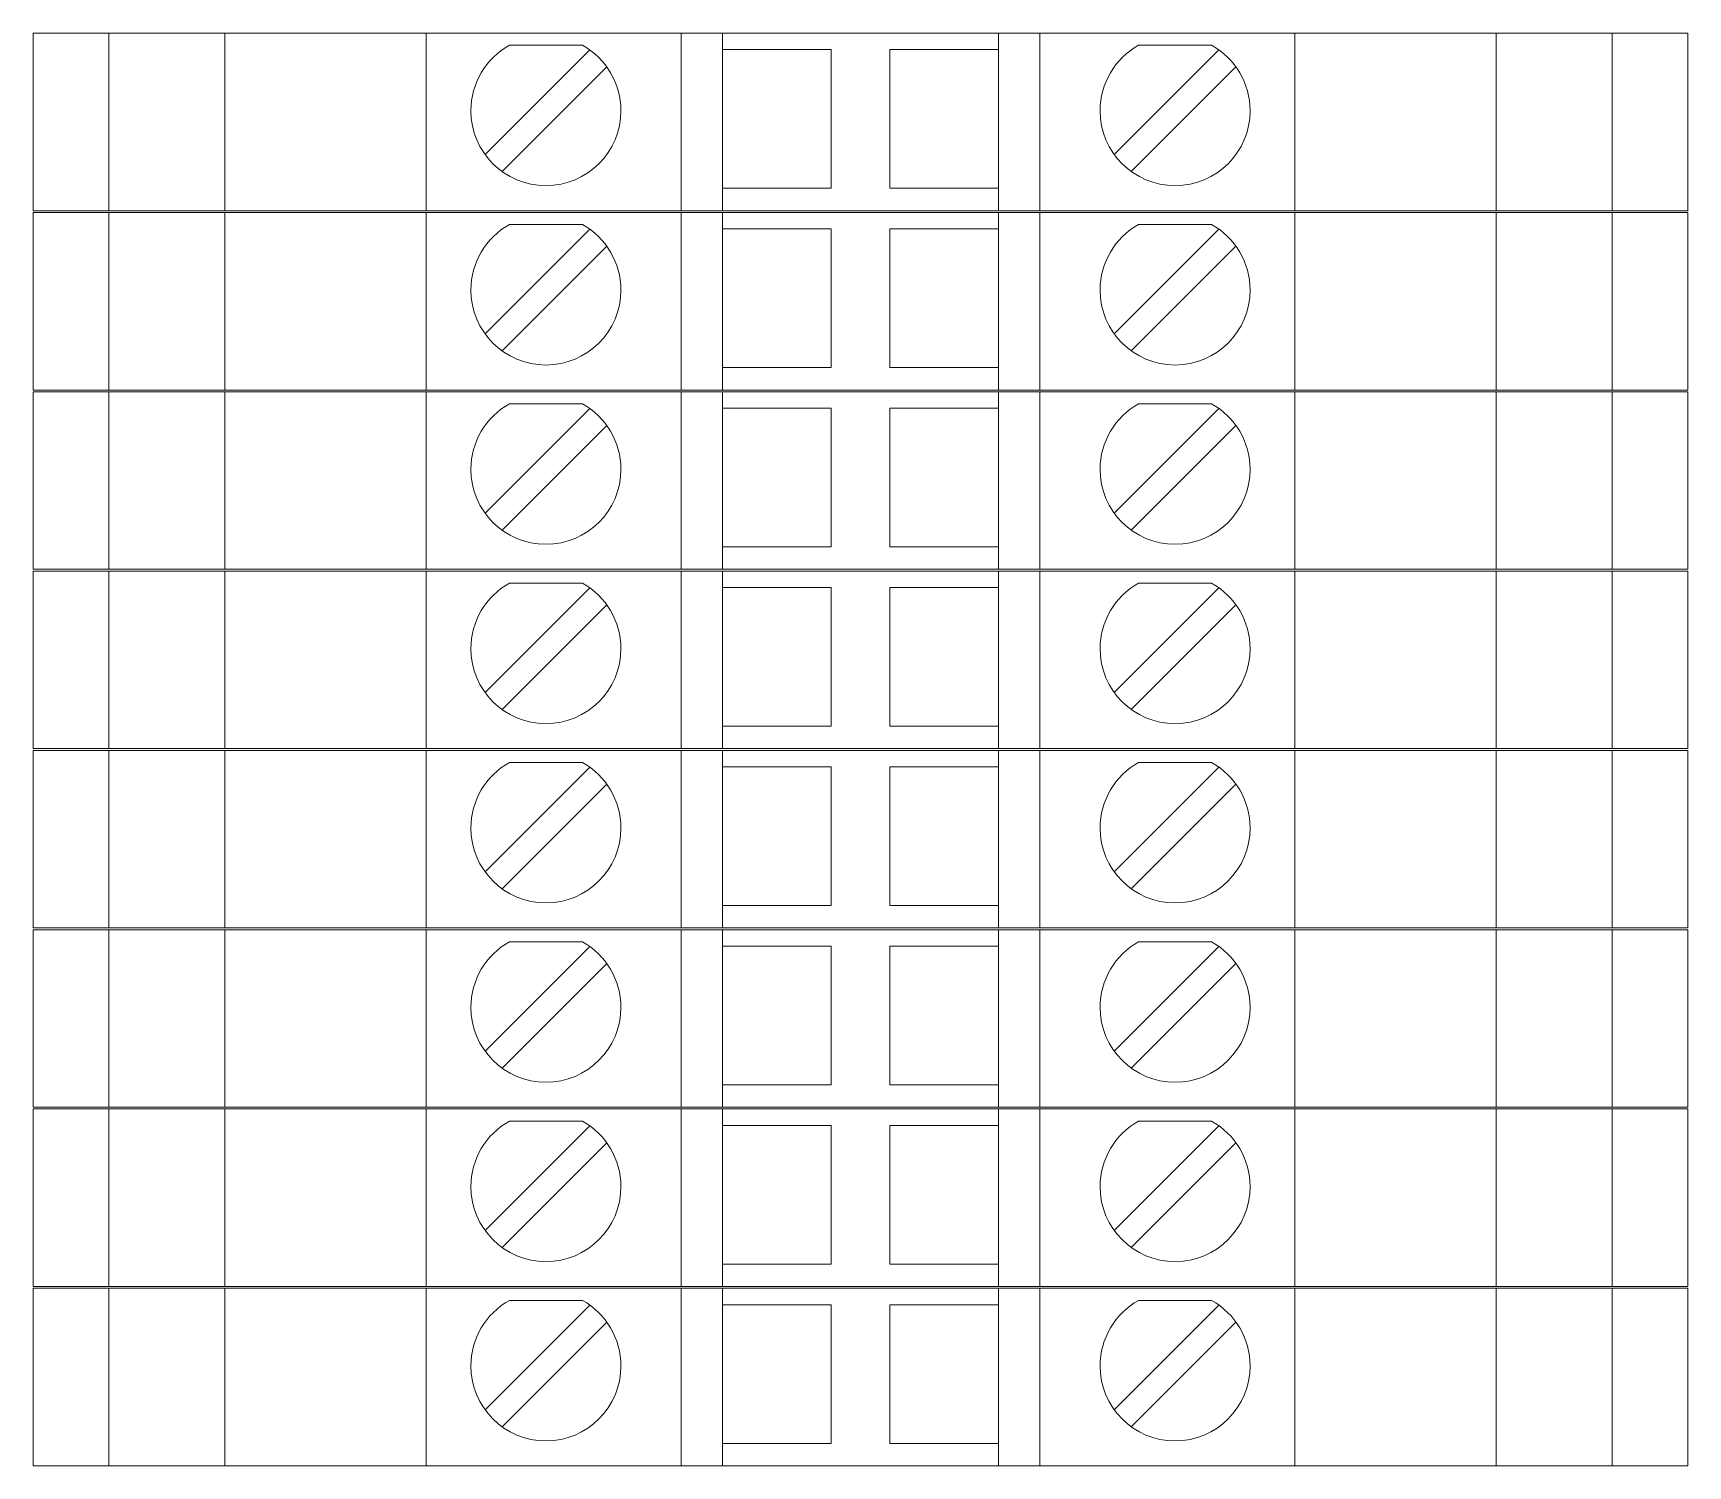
# Model space of a CAD drawing. Header units: millimetres. Extents: x 4962 to 7449, y 754 to 2938.
# Drawn here: x 5322.79 to 5370.79, y 1345.89 to 1387.44 of the extents above; entities that cross this region are included whole.
import ezdxf

# ---------------------------------------------------------------- set-up
doc = ezdxf.new("R2010")
doc.units = ezdxf.units.MM
doc.layers.add('000-PI-ORMAR', color=2, linetype='Continuous')

msp = doc.modelspace()

# ---------------------------------------------------------------- linework, layer by layer
at = {"layer": '000-PI-ORMAR', "color": 0, "linetype": 'ByBlock', "lineweight": 0}
for p, q in [((5322.792, 1387.443), (5322.792, 1387.443)), ((5324.992, 1387.443), (5322.792, 1387.443)), ((5322.792, 1387.443), (5322.792, 1382.293)), ((5324.992, 1387.443), (5324.992, 1387.443)), ((5324.992, 1387.443), (5326.584, 1387.443)), ((5324.992, 1387.443), (5324.992, 1382.293)), ((5326.584, 1387.443), (5328.726, 1387.443)), ((5327.042, 1387.443), (5327.042, 1387.443)), ((5328.353, 1387.443), (5328.353, 1382.293)), ((5329.11, 1387.443), (5328.726, 1387.443)), ((5331.618, 1387.443), (5329.11, 1387.443)), ((5329.292, 1387.443), (5329.292, 1387.443)), ((5330.792, 1387.443), (5330.792, 1387.443)), ((5331.618, 1387.443), (5334.192, 1387.443)), ((5331.942, 1387.443), (5331.942, 1387.443)), ((5334.192, 1387.443), (5341.592, 1387.443)), ((5334.192, 1387.443), (5334.192, 1382.293)), ((5336.992, 1387.443), (5336.992, 1387.443)), ((5341.592, 1387.443), (5342.792, 1387.443)), ((5341.592, 1387.443), (5341.592, 1382.293)), ((5342.792, 1387.443), (5342.792, 1387.443)), ((5342.792, 1387.443), (5350.792, 1387.443)), ((5342.792, 1387.443), (5342.792, 1382.293)), ((5350.792, 1387.443), (5350.792, 1387.443)), ((5350.792, 1387.443), (5351.992, 1387.443)), ((5350.792, 1387.443), (5350.792, 1382.293)), ((5351.992, 1387.443), (5359.392, 1387.443)), ((5351.992, 1387.443), (5351.992, 1382.293)), ((5359.392, 1387.443), (5361.966, 1387.443)), ((5359.392, 1387.443), (5359.392, 1382.293)), ((5364.474, 1387.443), (5361.966, 1387.443)), ((5362.792, 1387.443), (5362.792, 1387.443)), ((5363.092, 1387.443), (5363.092, 1387.443)), ((5363.992, 1387.443), (5363.992, 1387.443)), ((5364.858, 1387.443), (5364.474, 1387.443)), ((5364.858, 1387.443), (5367, 1387.443)), ((5365.231, 1387.443), (5365.231, 1382.293)), ((5366.542, 1387.443), (5366.542, 1387.443)), ((5367, 1387.443), (5368.592, 1387.443)), ((5368.592, 1387.443), (5368.592, 1387.443)), ((5368.592, 1387.443), (5369.792, 1387.443)), ((5368.592, 1387.443), (5368.592, 1382.293)), ((5369.292, 1387.443), (5369.292, 1387.443)), ((5369.792, 1387.443), (5369.792, 1387.443)), ((5369.792, 1387.443), (5370.109, 1387.443)), ((5370.792, 1387.443), (5370.109, 1387.443)), ((5370.792, 1387.443), (5370.792, 1387.443)), ((5370.792, 1387.443), (5370.792, 1382.293)), ((5338.937, 1386.959), (5335.902, 1383.923)), ((5336.608, 1387.093), (5336.608, 1387.093)), ((5338.726, 1387.093), (5336.608, 1387.093)), ((5338.726, 1387.093), (5338.726, 1387.093)), ((5338.937, 1386.959), (5338.937, 1386.959)), ((5342.792, 1386.968), (5345.942, 1386.968)), ((5342.792, 1386.968), (5342.792, 1386.968)), ((5345.942, 1386.968), (5345.942, 1382.943)), ((5345.942, 1386.968), (5345.942, 1386.968)), ((5347.642, 1382.943), (5347.642, 1386.968)), ((5347.642, 1386.968), (5350.792, 1386.968)), ((5347.642, 1386.968), (5347.642, 1386.968)), ((5350.792, 1386.968), (5350.792, 1386.968)), ((5357.187, 1386.959), (5354.152, 1383.923)), ((5354.858, 1387.093), (5354.858, 1387.093)), ((5356.976, 1387.093), (5354.858, 1387.093)), ((5356.976, 1387.093), (5356.976, 1387.093)), ((5357.187, 1386.959), (5357.187, 1386.959)), ((5336.397, 1383.428), (5339.432, 1386.464)), ((5339.432, 1386.464), (5339.432, 1386.464)), ((5341.592, 1386.493), (5341.592, 1383.893)), ((5341.592, 1386.493), (5341.592, 1386.493)), ((5351.992, 1386.493), (5351.992, 1383.893)), ((5351.992, 1386.493), (5351.992, 1386.493)), ((5354.647, 1383.428), (5357.682, 1386.464)), ((5357.682, 1386.464), (5357.682, 1386.464)), ((5335.902, 1383.923), (5335.902, 1383.923)), ((5341.592, 1383.893), (5341.592, 1383.893)), ((5351.992, 1383.893), (5351.992, 1383.893)), ((5354.152, 1383.923), (5354.152, 1383.923)), ((5336.397, 1383.428), (5336.397, 1383.428)), ((5354.647, 1383.428), (5354.647, 1383.428)), ((5345.942, 1382.943), (5342.792, 1382.943)), ((5342.792, 1382.943), (5342.792, 1382.943)), ((5345.942, 1382.943), (5345.942, 1382.943)), ((5350.792, 1382.943), (5347.642, 1382.943)), ((5347.642, 1382.943), (5347.642, 1382.943)), ((5350.792, 1382.943), (5350.792, 1382.943)), ((5324.992, 1382.293), (5322.792, 1382.293)), ((5322.792, 1382.293), (5322.792, 1382.293)), ((5322.792, 1382.243), (5322.792, 1382.243)), ((5324.992, 1382.243), (5322.792, 1382.243)), ((5322.792, 1382.243), (5322.792, 1377.093)), ((5324.992, 1382.293), (5326.584, 1382.293)), ((5324.992, 1382.293), (5324.992, 1382.293)), ((5324.992, 1382.243), (5324.992, 1382.243)), ((5324.992, 1382.243), (5326.584, 1382.243)), ((5324.992, 1382.243), (5324.992, 1377.093)), ((5326.584, 1382.293), (5328.726, 1382.293)), ((5326.584, 1382.243), (5328.726, 1382.243)), ((5327.042, 1382.293), (5327.042, 1382.293)), ((5327.042, 1382.243), (5327.042, 1382.243)), ((5328.353, 1382.243), (5328.353, 1377.093)), ((5328.726, 1382.293), (5329.11, 1382.293)), ((5329.11, 1382.243), (5328.726, 1382.243)), ((5329.11, 1382.293), (5331.618, 1382.293)), ((5331.618, 1382.243), (5329.11, 1382.243)), ((5329.292, 1382.293), (5329.292, 1382.293)), ((5329.292, 1382.243), (5329.292, 1382.243)), ((5330.792, 1382.243), (5330.792, 1382.243)), ((5331.618, 1382.293), (5334.192, 1382.293)), ((5331.618, 1382.243), (5334.192, 1382.243)), ((5331.942, 1382.293), (5331.942, 1382.293)), ((5331.942, 1382.243), (5331.942, 1382.243)), ((5334.192, 1382.293), (5341.592, 1382.293)), ((5334.192, 1382.243), (5341.592, 1382.243)), ((5334.192, 1382.243), (5334.192, 1377.093)), ((5336.992, 1382.293), (5336.992, 1382.293)), ((5336.992, 1382.243), (5336.992, 1382.243)), ((5341.592, 1382.293), (5342.792, 1382.293)), ((5341.592, 1382.243), (5342.792, 1382.243)), ((5341.592, 1382.243), (5341.592, 1377.093)), ((5342.792, 1382.293), (5350.792, 1382.293)), ((5342.792, 1382.293), (5342.792, 1382.293)), ((5342.792, 1382.243), (5342.792, 1382.243)), ((5342.792, 1382.243), (5350.792, 1382.243)), ((5342.792, 1382.243), (5342.792, 1377.093)), ((5350.792, 1382.293), (5351.992, 1382.293)), ((5350.792, 1382.293), (5350.792, 1382.293)), ((5350.792, 1382.243), (5350.792, 1382.243)), ((5350.792, 1382.243), (5351.992, 1382.243)), ((5350.792, 1382.243), (5350.792, 1377.093)), ((5351.992, 1382.293), (5359.392, 1382.293)), ((5351.992, 1382.243), (5359.392, 1382.243)), ((5351.992, 1382.243), (5351.992, 1377.093)), ((5359.392, 1382.293), (5361.966, 1382.293)), ((5359.392, 1382.243), (5361.966, 1382.243)), ((5359.392, 1382.243), (5359.392, 1377.093)), ((5361.966, 1382.293), (5364.474, 1382.293)), ((5364.474, 1382.243), (5361.966, 1382.243)), ((5362.792, 1382.243), (5362.792, 1382.243)), ((5363.092, 1382.293), (5363.092, 1382.293)), ((5363.092, 1382.243), (5363.092, 1382.243)), ((5363.992, 1382.293), (5363.992, 1382.293)), ((5363.992, 1382.243), (5363.992, 1382.243)), ((5364.474, 1382.293), (5364.858, 1382.293)), ((5364.858, 1382.243), (5364.474, 1382.243)), ((5364.858, 1382.293), (5367, 1382.293)), ((5364.858, 1382.243), (5367, 1382.243)), ((5365.231, 1382.243), (5365.231, 1377.093)), ((5366.542, 1382.293), (5366.542, 1382.293)), ((5366.542, 1382.243), (5366.542, 1382.243)), ((5367, 1382.293), (5368.592, 1382.293)), ((5367, 1382.243), (5368.592, 1382.243)), ((5368.592, 1382.293), (5369.792, 1382.293)), ((5368.592, 1382.293), (5368.592, 1382.293)), ((5368.592, 1382.243), (5368.592, 1382.243)), ((5368.592, 1382.243), (5369.792, 1382.243)), ((5368.592, 1382.243), (5368.592, 1377.093)), ((5369.292, 1382.243), (5369.292, 1382.243)), ((5369.792, 1382.293), (5370.109, 1382.293)), ((5369.792, 1382.293), (5369.792, 1382.293)), ((5369.792, 1382.243), (5369.792, 1382.243)), ((5369.792, 1382.243), (5370.109, 1382.243)), ((5370.792, 1382.293), (5370.109, 1382.293)), ((5370.792, 1382.243), (5370.109, 1382.243)), ((5370.792, 1382.293), (5370.792, 1382.293)), ((5370.792, 1382.243), (5370.792, 1382.243)), ((5370.792, 1382.243), (5370.792, 1377.093)), ((5338.937, 1381.759), (5335.902, 1378.723)), ((5336.608, 1381.893), (5336.608, 1381.893)), ((5338.726, 1381.893), (5336.608, 1381.893)), ((5338.726, 1381.893), (5338.726, 1381.893)), ((5338.937, 1381.759), (5338.937, 1381.759)), ((5342.792, 1381.768), (5345.942, 1381.768)), ((5342.792, 1381.768), (5342.792, 1381.768)), ((5345.942, 1381.768), (5345.942, 1377.743)), ((5345.942, 1381.768), (5345.942, 1381.768)), ((5347.642, 1377.743), (5347.642, 1381.768)), ((5347.642, 1381.768), (5350.792, 1381.768)), ((5347.642, 1381.768), (5347.642, 1381.768)), ((5350.792, 1381.768), (5350.792, 1381.768)), ((5357.187, 1381.759), (5354.152, 1378.723)), ((5354.858, 1381.893), (5354.858, 1381.893)), ((5356.976, 1381.893), (5354.858, 1381.893)), ((5356.976, 1381.893), (5356.976, 1381.893)), ((5357.187, 1381.759), (5357.187, 1381.759)), ((5336.397, 1378.228), (5339.432, 1381.264)), ((5339.432, 1381.264), (5339.432, 1381.264)), ((5341.592, 1381.293), (5341.592, 1378.693)), ((5341.592, 1381.293), (5341.592, 1381.293)), ((5351.992, 1381.293), (5351.992, 1378.693)), ((5351.992, 1381.293), (5351.992, 1381.293)), ((5354.647, 1378.228), (5357.682, 1381.264)), ((5357.682, 1381.264), (5357.682, 1381.264)), ((5335.902, 1378.723), (5335.902, 1378.723)), ((5341.592, 1378.693), (5341.592, 1378.693)), ((5351.992, 1378.693), (5351.992, 1378.693)), ((5354.152, 1378.723), (5354.152, 1378.723)), ((5336.397, 1378.228), (5336.397, 1378.228)), ((5354.647, 1378.228), (5354.647, 1378.228)), ((5345.942, 1377.743), (5342.792, 1377.743)), ((5342.792, 1377.743), (5342.792, 1377.743)), ((5345.942, 1377.743), (5345.942, 1377.743)), ((5350.792, 1377.743), (5347.642, 1377.743)), ((5347.642, 1377.743), (5347.642, 1377.743)), ((5350.792, 1377.743), (5350.792, 1377.743)), ((5324.992, 1377.093), (5322.792, 1377.093)), ((5322.792, 1377.093), (5322.792, 1377.093)), ((5322.792, 1377.043), (5322.792, 1377.043)), ((5324.992, 1377.043), (5322.792, 1377.043)), ((5322.792, 1377.043), (5322.792, 1371.893)), ((5324.992, 1377.093), (5326.584, 1377.093)), ((5324.992, 1377.093), (5324.992, 1377.093)), ((5324.992, 1377.043), (5324.992, 1377.043)), ((5324.992, 1377.043), (5326.584, 1377.043)), ((5324.992, 1377.043), (5324.992, 1371.893)), ((5326.584, 1377.093), (5328.726, 1377.093)), ((5326.584, 1377.043), (5328.726, 1377.043)), ((5327.042, 1377.093), (5327.042, 1377.093)), ((5327.042, 1377.043), (5327.042, 1377.043)), ((5328.353, 1377.043), (5328.353, 1371.893)), ((5328.726, 1377.093), (5329.11, 1377.093)), ((5329.11, 1377.043), (5328.726, 1377.043)), ((5329.11, 1377.093), (5331.618, 1377.093)), ((5331.618, 1377.043), (5329.11, 1377.043)), ((5329.292, 1377.093), (5329.292, 1377.093)), ((5329.292, 1377.043), (5329.292, 1377.043)), ((5330.792, 1377.043), (5330.792, 1377.043)), ((5331.618, 1377.093), (5334.192, 1377.093)), ((5331.618, 1377.043), (5334.192, 1377.043)), ((5331.942, 1377.093), (5331.942, 1377.093)), ((5331.942, 1377.043), (5331.942, 1377.043)), ((5334.192, 1377.093), (5341.592, 1377.093)), ((5334.192, 1377.043), (5341.592, 1377.043)), ((5334.192, 1377.043), (5334.192, 1371.893)), ((5336.608, 1376.693), (5336.608, 1376.693)), ((5338.726, 1376.693), (5336.608, 1376.693)), ((5336.992, 1377.093), (5336.992, 1377.093)), ((5336.992, 1377.043), (5336.992, 1377.043)), ((5338.726, 1376.693), (5338.726, 1376.693)), ((5341.592, 1377.093), (5342.792, 1377.093)), ((5341.592, 1377.043), (5342.792, 1377.043)), ((5341.592, 1377.043), (5341.592, 1371.893)), ((5342.792, 1377.093), (5350.792, 1377.093)), ((5342.792, 1377.093), (5342.792, 1377.093)), ((5342.792, 1377.043), (5342.792, 1377.043)), ((5342.792, 1377.043), (5350.792, 1377.043)), ((5342.792, 1377.043), (5342.792, 1371.893)), ((5350.792, 1377.093), (5351.992, 1377.093)), ((5350.792, 1377.093), (5350.792, 1377.093)), ((5350.792, 1377.043), (5350.792, 1377.043)), ((5350.792, 1377.043), (5351.992, 1377.043)), ((5350.792, 1377.043), (5350.792, 1371.893)), ((5351.992, 1377.093), (5359.392, 1377.093)), ((5351.992, 1377.043), (5359.392, 1377.043)), ((5351.992, 1377.043), (5351.992, 1371.893)), ((5354.858, 1376.693), (5354.858, 1376.693)), ((5356.976, 1376.693), (5354.858, 1376.693)), ((5356.976, 1376.693), (5356.976, 1376.693)), ((5359.392, 1377.093), (5361.966, 1377.093)), ((5359.392, 1377.043), (5361.966, 1377.043)), ((5359.392, 1377.043), (5359.392, 1371.893)), ((5361.966, 1377.093), (5364.474, 1377.093)), ((5364.474, 1377.043), (5361.966, 1377.043)), ((5362.792, 1377.043), (5362.792, 1377.043)), ((5363.092, 1377.093), (5363.092, 1377.093)), ((5363.092, 1377.043), (5363.092, 1377.043)), ((5363.992, 1377.093), (5363.992, 1377.093)), ((5363.992, 1377.043), (5363.992, 1377.043)), ((5364.474, 1377.093), (5364.858, 1377.093)), ((5364.858, 1377.043), (5364.474, 1377.043)), ((5364.858, 1377.093), (5367, 1377.093)), ((5364.858, 1377.043), (5367, 1377.043)), ((5365.231, 1377.043), (5365.231, 1371.893)), ((5366.542, 1377.093), (5366.542, 1377.093)), ((5366.542, 1377.043), (5366.542, 1377.043)), ((5367, 1377.093), (5368.592, 1377.093)), ((5367, 1377.043), (5368.592, 1377.043)), ((5368.592, 1377.093), (5369.792, 1377.093)), ((5368.592, 1377.093), (5368.592, 1377.093)), ((5368.592, 1377.043), (5368.592, 1377.043)), ((5368.592, 1377.043), (5369.792, 1377.043)), ((5368.592, 1377.043), (5368.592, 1371.893)), ((5369.292, 1377.043), (5369.292, 1377.043)), ((5369.792, 1377.093), (5370.109, 1377.093)), ((5369.792, 1377.093), (5369.792, 1377.093)), ((5369.792, 1377.043), (5369.792, 1377.043)), ((5369.792, 1377.043), (5370.109, 1377.043)), ((5370.792, 1377.093), (5370.109, 1377.093)), ((5370.792, 1377.043), (5370.109, 1377.043)), ((5370.792, 1377.093), (5370.792, 1377.093)), ((5370.792, 1377.043), (5370.792, 1377.043)), ((5370.792, 1377.043), (5370.792, 1371.893)), ((5338.937, 1376.559), (5335.902, 1373.523)), ((5338.937, 1376.559), (5338.937, 1376.559)), ((5342.792, 1376.568), (5345.942, 1376.568)), ((5342.792, 1376.568), (5342.792, 1376.568)), ((5345.942, 1376.568), (5345.942, 1372.543)), ((5345.942, 1376.568), (5345.942, 1376.568)), ((5347.642, 1372.543), (5347.642, 1376.568)), ((5347.642, 1376.568), (5350.792, 1376.568)), ((5347.642, 1376.568), (5347.642, 1376.568)), ((5350.792, 1376.568), (5350.792, 1376.568)), ((5357.187, 1376.559), (5354.152, 1373.523)), ((5357.187, 1376.559), (5357.187, 1376.559)), ((5336.397, 1373.028), (5339.432, 1376.064)), ((5339.432, 1376.064), (5339.432, 1376.064)), ((5341.592, 1376.093), (5341.592, 1373.493)), ((5341.592, 1376.093), (5341.592, 1376.093)), ((5351.992, 1376.093), (5351.992, 1373.493)), ((5351.992, 1376.093), (5351.992, 1376.093)), ((5354.647, 1373.028), (5357.682, 1376.064)), ((5357.682, 1376.064), (5357.682, 1376.064)), ((5335.902, 1373.523), (5335.902, 1373.523)), ((5341.592, 1373.493), (5341.592, 1373.493)), ((5351.992, 1373.493), (5351.992, 1373.493)), ((5354.152, 1373.523), (5354.152, 1373.523)), ((5336.397, 1373.028), (5336.397, 1373.028)), ((5354.647, 1373.028), (5354.647, 1373.028)), ((5345.942, 1372.543), (5342.792, 1372.543)), ((5342.792, 1372.543), (5342.792, 1372.543)), ((5345.942, 1372.543), (5345.942, 1372.543)), ((5350.792, 1372.543), (5347.642, 1372.543)), ((5347.642, 1372.543), (5347.642, 1372.543)), ((5350.792, 1372.543), (5350.792, 1372.543)), ((5324.992, 1371.893), (5322.792, 1371.893)), ((5322.792, 1371.893), (5322.792, 1371.893)), ((5322.792, 1371.843), (5322.792, 1371.843)), ((5324.992, 1371.843), (5322.792, 1371.843)), ((5322.792, 1371.843), (5322.792, 1366.693)), ((5324.992, 1371.893), (5326.584, 1371.893)), ((5324.992, 1371.893), (5324.992, 1371.893)), ((5324.992, 1371.843), (5324.992, 1371.843)), ((5324.992, 1371.843), (5326.584, 1371.843)), ((5324.992, 1371.843), (5324.992, 1366.693)), ((5326.584, 1371.893), (5328.726, 1371.893)), ((5326.584, 1371.843), (5328.726, 1371.843)), ((5327.042, 1371.893), (5327.042, 1371.893)), ((5327.042, 1371.843), (5327.042, 1371.843)), ((5328.353, 1371.843), (5328.353, 1366.693)), ((5328.726, 1371.893), (5329.11, 1371.893)), ((5329.11, 1371.843), (5328.726, 1371.843)), ((5329.11, 1371.893), (5331.618, 1371.893)), ((5331.618, 1371.843), (5329.11, 1371.843)), ((5329.292, 1371.893), (5329.292, 1371.893)), ((5329.292, 1371.843), (5329.292, 1371.843)), ((5330.792, 1371.843), (5330.792, 1371.843)), ((5331.618, 1371.893), (5334.192, 1371.893)), ((5331.618, 1371.843), (5334.192, 1371.843)), ((5331.942, 1371.893), (5331.942, 1371.893)), ((5331.942, 1371.843), (5331.942, 1371.843)), ((5334.192, 1371.893), (5341.592, 1371.893)), ((5334.192, 1371.843), (5341.592, 1371.843)), ((5334.192, 1371.843), (5334.192, 1366.693)), ((5336.992, 1371.893), (5336.992, 1371.893)), ((5336.992, 1371.843), (5336.992, 1371.843)), ((5341.592, 1371.893), (5342.792, 1371.893)), ((5341.592, 1371.843), (5342.792, 1371.843)), ((5341.592, 1371.843), (5341.592, 1366.693)), ((5342.792, 1371.893), (5350.792, 1371.893)), ((5342.792, 1371.893), (5342.792, 1371.893)), ((5342.792, 1371.843), (5342.792, 1371.843)), ((5342.792, 1371.843), (5350.792, 1371.843)), ((5342.792, 1371.843), (5342.792, 1366.693)), ((5350.792, 1371.893), (5351.992, 1371.893)), ((5350.792, 1371.893), (5350.792, 1371.893)), ((5350.792, 1371.843), (5350.792, 1371.843)), ((5350.792, 1371.843), (5351.992, 1371.843)), ((5350.792, 1371.843), (5350.792, 1366.693)), ((5351.992, 1371.893), (5359.392, 1371.893)), ((5351.992, 1371.843), (5359.392, 1371.843)), ((5351.992, 1371.843), (5351.992, 1366.693)), ((5359.392, 1371.893), (5361.966, 1371.893)), ((5359.392, 1371.843), (5361.966, 1371.843)), ((5359.392, 1371.843), (5359.392, 1366.693)), ((5361.966, 1371.893), (5364.474, 1371.893)), ((5364.474, 1371.843), (5361.966, 1371.843)), ((5362.792, 1371.843), (5362.792, 1371.843)), ((5363.092, 1371.893), (5363.092, 1371.893)), ((5363.092, 1371.843), (5363.092, 1371.843)), ((5363.992, 1371.893), (5363.992, 1371.893)), ((5363.992, 1371.843), (5363.992, 1371.843)), ((5364.474, 1371.893), (5364.858, 1371.893)), ((5364.858, 1371.843), (5364.474, 1371.843)), ((5364.858, 1371.893), (5367, 1371.893)), ((5364.858, 1371.843), (5367, 1371.843)), ((5365.231, 1371.843), (5365.231, 1366.693)), ((5366.542, 1371.893), (5366.542, 1371.893)), ((5366.542, 1371.843), (5366.542, 1371.843)), ((5367, 1371.893), (5368.592, 1371.893)), ((5367, 1371.843), (5368.592, 1371.843)), ((5368.592, 1371.893), (5369.792, 1371.893)), ((5368.592, 1371.893), (5368.592, 1371.893)), ((5368.592, 1371.843), (5368.592, 1371.843)), ((5368.592, 1371.843), (5369.792, 1371.843)), ((5368.592, 1371.843), (5368.592, 1366.693)), ((5369.292, 1371.843), (5369.292, 1371.843)), ((5369.792, 1371.893), (5370.109, 1371.893)), ((5369.792, 1371.893), (5369.792, 1371.893)), ((5369.792, 1371.843), (5369.792, 1371.843)), ((5369.792, 1371.843), (5370.109, 1371.843)), ((5370.792, 1371.893), (5370.109, 1371.893)), ((5370.792, 1371.843), (5370.109, 1371.843)), ((5370.792, 1371.893), (5370.792, 1371.893)), ((5370.792, 1371.843), (5370.792, 1371.843)), ((5370.792, 1371.843), (5370.792, 1366.693)), ((5336.608, 1371.493), (5336.608, 1371.493)), ((5338.726, 1371.493), (5336.608, 1371.493)), ((5338.726, 1371.493), (5338.726, 1371.493)), ((5342.792, 1371.368), (5345.942, 1371.368)), ((5342.792, 1371.368), (5342.792, 1371.368)), ((5345.942, 1371.368), (5345.942, 1367.343)), ((5345.942, 1371.368), (5345.942, 1371.368)), ((5347.642, 1367.343), (5347.642, 1371.368)), ((5347.642, 1371.368), (5350.792, 1371.368)), ((5347.642, 1371.368), (5347.642, 1371.368)), ((5350.792, 1371.368), (5350.792, 1371.368)), ((5354.858, 1371.493), (5354.858, 1371.493)), ((5356.976, 1371.493), (5354.858, 1371.493)), ((5356.976, 1371.493), (5356.976, 1371.493)), ((5338.937, 1371.359), (5335.902, 1368.323)), ((5338.937, 1371.359), (5338.937, 1371.359)), ((5341.592, 1370.893), (5341.592, 1368.293)), ((5341.592, 1370.893), (5341.592, 1370.893)), ((5351.992, 1370.893), (5351.992, 1368.293)), ((5351.992, 1370.893), (5351.992, 1370.893)), ((5357.187, 1371.359), (5354.152, 1368.323)), ((5357.187, 1371.359), (5357.187, 1371.359)), ((5336.397, 1367.828), (5339.432, 1370.864)), ((5339.432, 1370.864), (5339.432, 1370.864)), ((5354.647, 1367.828), (5357.682, 1370.864)), ((5357.682, 1370.864), (5357.682, 1370.864)), ((5335.902, 1368.323), (5335.902, 1368.323)), ((5341.592, 1368.293), (5341.592, 1368.293)), ((5351.992, 1368.293), (5351.992, 1368.293)), ((5354.152, 1368.323), (5354.152, 1368.323)), ((5336.397, 1367.828), (5336.397, 1367.828)), ((5354.647, 1367.828), (5354.647, 1367.828)), ((5345.942, 1367.343), (5342.792, 1367.343)), ((5342.792, 1367.343), (5342.792, 1367.343)), ((5345.942, 1367.343), (5345.942, 1367.343)), ((5350.792, 1367.343), (5347.642, 1367.343)), ((5347.642, 1367.343), (5347.642, 1367.343)), ((5350.792, 1367.343), (5350.792, 1367.343)), ((5324.992, 1366.693), (5322.792, 1366.693)), ((5322.792, 1366.693), (5322.792, 1366.693)), ((5322.792, 1366.643), (5322.792, 1366.643)), ((5324.992, 1366.643), (5322.792, 1366.643)), ((5322.792, 1366.643), (5322.792, 1361.493)), ((5324.992, 1366.693), (5326.584, 1366.693)), ((5324.992, 1366.693), (5324.992, 1366.693)), ((5324.992, 1366.643), (5324.992, 1366.643)), ((5324.992, 1366.643), (5326.584, 1366.643)), ((5324.992, 1366.643), (5324.992, 1361.493)), ((5326.584, 1366.693), (5328.726, 1366.693)), ((5326.584, 1366.643), (5328.726, 1366.643)), ((5327.042, 1366.693), (5327.042, 1366.693)), ((5327.042, 1366.643), (5327.042, 1366.643)), ((5328.353, 1366.643), (5328.353, 1361.493)), ((5328.726, 1366.693), (5329.11, 1366.693)), ((5329.11, 1366.643), (5328.726, 1366.643)), ((5329.11, 1366.693), (5331.618, 1366.693)), ((5331.618, 1366.643), (5329.11, 1366.643)), ((5329.292, 1366.693), (5329.292, 1366.693)), ((5329.292, 1366.643), (5329.292, 1366.643)), ((5330.792, 1366.643), (5330.792, 1366.643)), ((5331.618, 1366.693), (5334.192, 1366.693)), ((5331.618, 1366.643), (5334.192, 1366.643)), ((5331.942, 1366.693), (5331.942, 1366.693)), ((5331.942, 1366.643), (5331.942, 1366.643)), ((5334.192, 1366.693), (5341.592, 1366.693)), ((5334.192, 1366.643), (5341.592, 1366.643)), ((5334.192, 1366.643), (5334.192, 1361.493)), ((5336.992, 1366.693), (5336.992, 1366.693)), ((5336.992, 1366.643), (5336.992, 1366.643)), ((5341.592, 1366.693), (5342.792, 1366.693)), ((5341.592, 1366.643), (5342.792, 1366.643)), ((5341.592, 1366.643), (5341.592, 1361.493)), ((5342.792, 1366.693), (5350.792, 1366.693)), ((5342.792, 1366.693), (5342.792, 1366.693)), ((5342.792, 1366.643), (5342.792, 1366.643)), ((5342.792, 1366.643), (5350.792, 1366.643)), ((5342.792, 1366.643), (5342.792, 1361.493)), ((5350.792, 1366.693), (5351.992, 1366.693)), ((5350.792, 1366.693), (5350.792, 1366.693)), ((5350.792, 1366.643), (5350.792, 1366.643)), ((5350.792, 1366.643), (5351.992, 1366.643)), ((5350.792, 1366.643), (5350.792, 1361.493)), ((5351.992, 1366.693), (5359.392, 1366.693)), ((5351.992, 1366.643), (5359.392, 1366.643)), ((5351.992, 1366.643), (5351.992, 1361.493)), ((5359.392, 1366.693), (5361.966, 1366.693)), ((5359.392, 1366.643), (5361.966, 1366.643)), ((5359.392, 1366.643), (5359.392, 1361.493)), ((5361.966, 1366.693), (5364.474, 1366.693)), ((5364.474, 1366.643), (5361.966, 1366.643)), ((5362.792, 1366.643), (5362.792, 1366.643)), ((5363.092, 1366.693), (5363.092, 1366.693)), ((5363.092, 1366.643), (5363.092, 1366.643)), ((5363.992, 1366.693), (5363.992, 1366.693)), ((5363.992, 1366.643), (5363.992, 1366.643)), ((5364.474, 1366.693), (5364.858, 1366.693)), ((5364.858, 1366.643), (5364.474, 1366.643)), ((5364.858, 1366.693), (5367, 1366.693)), ((5364.858, 1366.643), (5367, 1366.643)), ((5365.231, 1366.643), (5365.231, 1361.493)), ((5366.542, 1366.693), (5366.542, 1366.693)), ((5366.542, 1366.643), (5366.542, 1366.643)), ((5367, 1366.693), (5368.592, 1366.693)), ((5367, 1366.643), (5368.592, 1366.643)), ((5368.592, 1366.693), (5369.792, 1366.693)), ((5368.592, 1366.693), (5368.592, 1366.693)), ((5368.592, 1366.643), (5368.592, 1366.643)), ((5368.592, 1366.643), (5369.792, 1366.643)), ((5368.592, 1366.643), (5368.592, 1361.493)), ((5369.292, 1366.643), (5369.292, 1366.643)), ((5369.792, 1366.693), (5370.109, 1366.693)), ((5369.792, 1366.693), (5369.792, 1366.693)), ((5369.792, 1366.643), (5369.792, 1366.643)), ((5369.792, 1366.643), (5370.109, 1366.643)), ((5370.792, 1366.693), (5370.109, 1366.693)), ((5370.792, 1366.643), (5370.109, 1366.643)), ((5370.792, 1366.693), (5370.792, 1366.693)), ((5370.792, 1366.643), (5370.792, 1366.643)), ((5370.792, 1366.643), (5370.792, 1361.493)), ((5338.937, 1366.159), (5335.902, 1363.123)), ((5336.608, 1366.293), (5336.608, 1366.293)), ((5338.726, 1366.293), (5336.608, 1366.293)), ((5338.726, 1366.293), (5338.726, 1366.293)), ((5338.937, 1366.159), (5338.937, 1366.159)), ((5342.792, 1366.168), (5345.942, 1366.168)), ((5342.792, 1366.168), (5342.792, 1366.168)), ((5345.942, 1366.168), (5345.942, 1362.143)), ((5345.942, 1366.168), (5345.942, 1366.168)), ((5347.642, 1362.143), (5347.642, 1366.168)), ((5347.642, 1366.168), (5350.792, 1366.168)), ((5347.642, 1366.168), (5347.642, 1366.168)), ((5350.792, 1366.168), (5350.792, 1366.168)), ((5357.187, 1366.159), (5354.152, 1363.123)), ((5354.858, 1366.293), (5354.858, 1366.293)), ((5356.976, 1366.293), (5354.858, 1366.293)), ((5356.976, 1366.293), (5356.976, 1366.293)), ((5357.187, 1366.159), (5357.187, 1366.159)), ((5336.397, 1362.628), (5339.432, 1365.664)), ((5339.432, 1365.664), (5339.432, 1365.664)), ((5341.592, 1365.693), (5341.592, 1363.093)), ((5341.592, 1365.693), (5341.592, 1365.693)), ((5351.992, 1365.693), (5351.992, 1363.093)), ((5351.992, 1365.693), (5351.992, 1365.693)), ((5354.647, 1362.628), (5357.682, 1365.664)), ((5357.682, 1365.664), (5357.682, 1365.664)), ((5335.902, 1363.123), (5335.902, 1363.123)), ((5341.592, 1363.093), (5341.592, 1363.093)), ((5351.992, 1363.093), (5351.992, 1363.093)), ((5354.152, 1363.123), (5354.152, 1363.123)), ((5336.397, 1362.628), (5336.397, 1362.628)), ((5354.647, 1362.628), (5354.647, 1362.628)), ((5345.942, 1362.143), (5342.792, 1362.143)), ((5342.792, 1362.143), (5342.792, 1362.143)), ((5345.942, 1362.143), (5345.942, 1362.143)), ((5350.792, 1362.143), (5347.642, 1362.143)), ((5347.642, 1362.143), (5347.642, 1362.143)), ((5350.792, 1362.143), (5350.792, 1362.143)), ((5324.992, 1361.493), (5322.792, 1361.493)), ((5322.792, 1361.493), (5322.792, 1361.493)), ((5322.792, 1361.443), (5322.792, 1361.443)), ((5324.992, 1361.443), (5322.792, 1361.443)), ((5322.792, 1361.443), (5322.792, 1356.293)), ((5324.992, 1361.493), (5326.584, 1361.493)), ((5324.992, 1361.493), (5324.992, 1361.493)), ((5324.992, 1361.443), (5324.992, 1361.443)), ((5324.992, 1361.443), (5326.584, 1361.443)), ((5324.992, 1361.443), (5324.992, 1356.293)), ((5326.584, 1361.493), (5328.726, 1361.493)), ((5326.584, 1361.443), (5328.726, 1361.443)), ((5327.042, 1361.493), (5327.042, 1361.493)), ((5327.042, 1361.443), (5327.042, 1361.443)), ((5328.353, 1361.443), (5328.353, 1356.293)), ((5328.726, 1361.493), (5329.11, 1361.493)), ((5329.11, 1361.443), (5328.726, 1361.443)), ((5329.11, 1361.493), (5331.618, 1361.493)), ((5331.618, 1361.443), (5329.11, 1361.443)), ((5329.292, 1361.493), (5329.292, 1361.493)), ((5329.292, 1361.443), (5329.292, 1361.443)), ((5330.792, 1361.443), (5330.792, 1361.443)), ((5331.618, 1361.493), (5334.192, 1361.493)), ((5331.618, 1361.443), (5334.192, 1361.443)), ((5331.942, 1361.493), (5331.942, 1361.493)), ((5331.942, 1361.443), (5331.942, 1361.443)), ((5334.192, 1361.493), (5341.592, 1361.493)), ((5334.192, 1361.443), (5341.592, 1361.443)), ((5334.192, 1361.443), (5334.192, 1356.293)), ((5336.992, 1361.493), (5336.992, 1361.493)), ((5336.992, 1361.443), (5336.992, 1361.443)), ((5341.592, 1361.493), (5342.792, 1361.493)), ((5341.592, 1361.443), (5342.792, 1361.443)), ((5341.592, 1361.443), (5341.592, 1356.293)), ((5342.792, 1361.493), (5350.792, 1361.493)), ((5342.792, 1361.493), (5342.792, 1361.493)), ((5342.792, 1361.443), (5342.792, 1361.443)), ((5342.792, 1361.443), (5350.792, 1361.443)), ((5342.792, 1361.443), (5342.792, 1356.293)), ((5350.792, 1361.493), (5351.992, 1361.493)), ((5350.792, 1361.493), (5350.792, 1361.493)), ((5350.792, 1361.443), (5350.792, 1361.443)), ((5350.792, 1361.443), (5351.992, 1361.443)), ((5350.792, 1361.443), (5350.792, 1356.293)), ((5351.992, 1361.493), (5359.392, 1361.493)), ((5351.992, 1361.443), (5359.392, 1361.443)), ((5351.992, 1361.443), (5351.992, 1356.293)), ((5359.392, 1361.493), (5361.966, 1361.493)), ((5359.392, 1361.443), (5361.966, 1361.443)), ((5359.392, 1361.443), (5359.392, 1356.293)), ((5361.966, 1361.493), (5364.474, 1361.493)), ((5364.474, 1361.443), (5361.966, 1361.443)), ((5362.792, 1361.443), (5362.792, 1361.443)), ((5363.092, 1361.493), (5363.092, 1361.493)), ((5363.092, 1361.443), (5363.092, 1361.443)), ((5363.992, 1361.493), (5363.992, 1361.493)), ((5363.992, 1361.443), (5363.992, 1361.443)), ((5364.474, 1361.493), (5364.858, 1361.493)), ((5364.858, 1361.443), (5364.474, 1361.443)), ((5364.858, 1361.493), (5367, 1361.493)), ((5364.858, 1361.443), (5367, 1361.443)), ((5365.231, 1361.443), (5365.231, 1356.293)), ((5366.542, 1361.493), (5366.542, 1361.493)), ((5366.542, 1361.443), (5366.542, 1361.443)), ((5367, 1361.493), (5368.592, 1361.493)), ((5367, 1361.443), (5368.592, 1361.443)), ((5368.592, 1361.493), (5369.792, 1361.493)), ((5368.592, 1361.493), (5368.592, 1361.493)), ((5368.592, 1361.443), (5368.592, 1361.443)), ((5368.592, 1361.443), (5369.792, 1361.443)), ((5368.592, 1361.443), (5368.592, 1356.293)), ((5369.292, 1361.443), (5369.292, 1361.443)), ((5369.792, 1361.493), (5370.109, 1361.493)), ((5369.792, 1361.493), (5369.792, 1361.493)), ((5369.792, 1361.443), (5369.792, 1361.443)), ((5369.792, 1361.443), (5370.109, 1361.443)), ((5370.792, 1361.493), (5370.109, 1361.493)), ((5370.792, 1361.443), (5370.109, 1361.443)), ((5370.792, 1361.493), (5370.792, 1361.493)), ((5370.792, 1361.443), (5370.792, 1361.443)), ((5370.792, 1361.443), (5370.792, 1356.293)), ((5338.937, 1360.959), (5335.902, 1357.923)), ((5336.608, 1361.093), (5336.608, 1361.093)), ((5338.726, 1361.093), (5336.608, 1361.093)), ((5338.726, 1361.093), (5338.726, 1361.093)), ((5338.937, 1360.959), (5338.937, 1360.959)), ((5342.792, 1360.968), (5345.942, 1360.968)), ((5342.792, 1360.968), (5342.792, 1360.968)), ((5345.942, 1360.968), (5345.942, 1356.943)), ((5345.942, 1360.968), (5345.942, 1360.968)), ((5347.642, 1356.943), (5347.642, 1360.968)), ((5347.642, 1360.968), (5350.792, 1360.968)), ((5347.642, 1360.968), (5347.642, 1360.968)), ((5350.792, 1360.968), (5350.792, 1360.968)), ((5357.187, 1360.959), (5354.152, 1357.923)), ((5354.858, 1361.093), (5354.858, 1361.093)), ((5356.976, 1361.093), (5354.858, 1361.093)), ((5356.976, 1361.093), (5356.976, 1361.093)), ((5357.187, 1360.959), (5357.187, 1360.959)), ((5336.397, 1357.428), (5339.432, 1360.464)), ((5339.432, 1360.464), (5339.432, 1360.464)), ((5341.592, 1360.493), (5341.592, 1357.893)), ((5341.592, 1360.493), (5341.592, 1360.493)), ((5351.992, 1360.493), (5351.992, 1357.893)), ((5351.992, 1360.493), (5351.992, 1360.493)), ((5354.647, 1357.428), (5357.682, 1360.464)), ((5357.682, 1360.464), (5357.682, 1360.464)), ((5335.902, 1357.923), (5335.902, 1357.923)), ((5354.152, 1357.923), (5354.152, 1357.923)), ((5341.592, 1357.893), (5341.592, 1357.893)), ((5351.992, 1357.893), (5351.992, 1357.893)), ((5336.397, 1357.428), (5336.397, 1357.428)), ((5354.647, 1357.428), (5354.647, 1357.428)), ((5345.942, 1356.943), (5342.792, 1356.943)), ((5342.792, 1356.943), (5342.792, 1356.943)), ((5345.942, 1356.943), (5345.942, 1356.943)), ((5350.792, 1356.943), (5347.642, 1356.943)), ((5347.642, 1356.943), (5347.642, 1356.943)), ((5350.792, 1356.943), (5350.792, 1356.943)), ((5324.992, 1356.293), (5322.792, 1356.293)), ((5322.792, 1356.293), (5322.792, 1356.293)), ((5322.792, 1356.243), (5322.792, 1356.243)), ((5324.992, 1356.243), (5322.792, 1356.243)), ((5322.792, 1356.243), (5322.792, 1351.093)), ((5324.992, 1356.293), (5326.584, 1356.293)), ((5324.992, 1356.293), (5324.992, 1356.293)), ((5324.992, 1356.243), (5324.992, 1356.243)), ((5324.992, 1356.243), (5326.584, 1356.243)), ((5324.992, 1356.243), (5324.992, 1351.093)), ((5326.584, 1356.293), (5328.726, 1356.293)), ((5326.584, 1356.243), (5328.726, 1356.243)), ((5327.042, 1356.293), (5327.042, 1356.293)), ((5327.042, 1356.243), (5327.042, 1356.243)), ((5328.353, 1356.243), (5328.353, 1351.093)), ((5328.726, 1356.293), (5329.11, 1356.293)), ((5329.11, 1356.243), (5328.726, 1356.243)), ((5329.11, 1356.293), (5331.618, 1356.293)), ((5331.618, 1356.243), (5329.11, 1356.243)), ((5329.292, 1356.293), (5329.292, 1356.293)), ((5329.292, 1356.243), (5329.292, 1356.243)), ((5330.792, 1356.243), (5330.792, 1356.243)), ((5331.618, 1356.293), (5334.192, 1356.293)), ((5331.618, 1356.243), (5334.192, 1356.243)), ((5331.942, 1356.293), (5331.942, 1356.293)), ((5331.942, 1356.243), (5331.942, 1356.243)), ((5334.192, 1356.293), (5341.592, 1356.293)), ((5334.192, 1356.243), (5341.592, 1356.243)), ((5334.192, 1356.243), (5334.192, 1351.093)), ((5336.992, 1356.293), (5336.992, 1356.293)), ((5336.992, 1356.243), (5336.992, 1356.243)), ((5341.592, 1356.293), (5342.792, 1356.293)), ((5341.592, 1356.243), (5342.792, 1356.243)), ((5341.592, 1356.243), (5341.592, 1351.093)), ((5342.792, 1356.293), (5350.792, 1356.293)), ((5342.792, 1356.293), (5342.792, 1356.293)), ((5342.792, 1356.243), (5342.792, 1356.243)), ((5342.792, 1356.243), (5350.792, 1356.243)), ((5342.792, 1356.243), (5342.792, 1351.093)), ((5350.792, 1356.293), (5351.992, 1356.293)), ((5350.792, 1356.293), (5350.792, 1356.293)), ((5350.792, 1356.243), (5350.792, 1356.243)), ((5350.792, 1356.243), (5351.992, 1356.243)), ((5350.792, 1356.243), (5350.792, 1351.093)), ((5351.992, 1356.293), (5359.392, 1356.293)), ((5351.992, 1356.243), (5359.392, 1356.243)), ((5351.992, 1356.243), (5351.992, 1351.093)), ((5359.392, 1356.293), (5361.966, 1356.293)), ((5359.392, 1356.243), (5361.966, 1356.243)), ((5359.392, 1356.243), (5359.392, 1351.093)), ((5361.966, 1356.293), (5364.474, 1356.293)), ((5364.474, 1356.243), (5361.966, 1356.243)), ((5362.792, 1356.243), (5362.792, 1356.243)), ((5363.092, 1356.293), (5363.092, 1356.293)), ((5363.092, 1356.243), (5363.092, 1356.243)), ((5363.992, 1356.293), (5363.992, 1356.293)), ((5363.992, 1356.243), (5363.992, 1356.243)), ((5364.474, 1356.293), (5364.858, 1356.293)), ((5364.858, 1356.243), (5364.474, 1356.243)), ((5364.858, 1356.293), (5367, 1356.293)), ((5364.858, 1356.243), (5367, 1356.243)), ((5365.231, 1356.243), (5365.231, 1351.093)), ((5366.542, 1356.293), (5366.542, 1356.293)), ((5366.542, 1356.243), (5366.542, 1356.243)), ((5367, 1356.293), (5368.592, 1356.293)), ((5367, 1356.243), (5368.592, 1356.243)), ((5368.592, 1356.293), (5369.792, 1356.293)), ((5368.592, 1356.293), (5368.592, 1356.293)), ((5368.592, 1356.243), (5368.592, 1356.243)), ((5368.592, 1356.243), (5369.792, 1356.243)), ((5368.592, 1356.243), (5368.592, 1351.093)), ((5369.292, 1356.243), (5369.292, 1356.243)), ((5369.792, 1356.293), (5370.109, 1356.293)), ((5369.792, 1356.293), (5369.792, 1356.293)), ((5369.792, 1356.243), (5369.792, 1356.243)), ((5369.792, 1356.243), (5370.109, 1356.243)), ((5370.792, 1356.293), (5370.109, 1356.293)), ((5370.792, 1356.243), (5370.109, 1356.243)), ((5370.792, 1356.293), (5370.792, 1356.293)), ((5370.792, 1356.243), (5370.792, 1356.243)), ((5370.792, 1356.243), (5370.792, 1351.093)), ((5338.937, 1355.759), (5335.902, 1352.723)), ((5336.608, 1355.893), (5336.608, 1355.893)), ((5338.726, 1355.893), (5336.608, 1355.893)), ((5338.726, 1355.893), (5338.726, 1355.893)), ((5338.937, 1355.759), (5338.937, 1355.759)), ((5342.792, 1355.768), (5345.942, 1355.768)), ((5342.792, 1355.768), (5342.792, 1355.768)), ((5345.942, 1355.768), (5345.942, 1351.743)), ((5345.942, 1355.768), (5345.942, 1355.768)), ((5347.642, 1351.743), (5347.642, 1355.768)), ((5347.642, 1355.768), (5350.792, 1355.768)), ((5347.642, 1355.768), (5347.642, 1355.768)), ((5350.792, 1355.768), (5350.792, 1355.768)), ((5357.187, 1355.759), (5354.152, 1352.723)), ((5354.858, 1355.893), (5354.858, 1355.893)), ((5356.976, 1355.893), (5354.858, 1355.893)), ((5356.976, 1355.893), (5356.976, 1355.893)), ((5357.187, 1355.759), (5357.187, 1355.759)), ((5336.397, 1352.228), (5339.432, 1355.264)), ((5339.432, 1355.264), (5339.432, 1355.264)), ((5341.592, 1355.293), (5341.592, 1352.693)), ((5341.592, 1355.293), (5341.592, 1355.293)), ((5351.992, 1355.293), (5351.992, 1352.693)), ((5351.992, 1355.293), (5351.992, 1355.293)), ((5354.647, 1352.228), (5357.682, 1355.264)), ((5357.682, 1355.264), (5357.682, 1355.264)), ((5335.902, 1352.723), (5335.902, 1352.723)), ((5341.592, 1352.693), (5341.592, 1352.693)), ((5351.992, 1352.693), (5351.992, 1352.693)), ((5354.152, 1352.723), (5354.152, 1352.723)), ((5336.397, 1352.228), (5336.397, 1352.228)), ((5354.647, 1352.228), (5354.647, 1352.228)), ((5345.942, 1351.743), (5342.792, 1351.743)), ((5342.792, 1351.743), (5342.792, 1351.743)), ((5345.942, 1351.743), (5345.942, 1351.743)), ((5350.792, 1351.743), (5347.642, 1351.743)), ((5347.642, 1351.743), (5347.642, 1351.743)), ((5350.792, 1351.743), (5350.792, 1351.743)), ((5324.992, 1351.093), (5322.792, 1351.093)), ((5322.792, 1351.093), (5322.792, 1351.093)), ((5322.792, 1351.043), (5322.792, 1351.043)), ((5324.992, 1351.043), (5322.792, 1351.043)), ((5322.792, 1351.043), (5322.792, 1345.893)), ((5324.992, 1351.093), (5326.584, 1351.093)), ((5324.992, 1351.093), (5324.992, 1351.093)), ((5324.992, 1351.043), (5324.992, 1351.043)), ((5324.992, 1351.043), (5326.584, 1351.043)), ((5324.992, 1351.043), (5324.992, 1345.893)), ((5326.584, 1351.093), (5328.726, 1351.093)), ((5326.584, 1351.043), (5328.726, 1351.043)), ((5327.042, 1351.093), (5327.042, 1351.093)), ((5327.042, 1351.043), (5327.042, 1351.043)), ((5328.353, 1351.043), (5328.353, 1345.893)), ((5328.726, 1351.093), (5329.11, 1351.093)), ((5329.11, 1351.043), (5328.726, 1351.043)), ((5329.11, 1351.093), (5331.618, 1351.093)), ((5331.618, 1351.043), (5329.11, 1351.043)), ((5329.292, 1351.093), (5329.292, 1351.093)), ((5329.292, 1351.043), (5329.292, 1351.043)), ((5330.792, 1351.043), (5330.792, 1351.043)), ((5331.618, 1351.093), (5334.192, 1351.093)), ((5331.618, 1351.043), (5334.192, 1351.043)), ((5331.942, 1351.093), (5331.942, 1351.093)), ((5331.942, 1351.043), (5331.942, 1351.043)), ((5334.192, 1351.093), (5341.592, 1351.093)), ((5334.192, 1351.043), (5341.592, 1351.043)), ((5334.192, 1351.043), (5334.192, 1345.893)), ((5336.992, 1351.093), (5336.992, 1351.093)), ((5336.992, 1351.043), (5336.992, 1351.043)), ((5341.592, 1351.093), (5342.792, 1351.093)), ((5341.592, 1351.043), (5342.792, 1351.043)), ((5341.592, 1351.043), (5341.592, 1345.893)), ((5342.792, 1351.093), (5350.792, 1351.093)), ((5342.792, 1351.093), (5342.792, 1351.093)), ((5342.792, 1351.043), (5342.792, 1351.043)), ((5342.792, 1351.043), (5350.792, 1351.043)), ((5342.792, 1351.043), (5342.792, 1345.893)), ((5350.792, 1351.093), (5351.992, 1351.093)), ((5350.792, 1351.093), (5350.792, 1351.093)), ((5350.792, 1351.043), (5350.792, 1351.043)), ((5350.792, 1351.043), (5351.992, 1351.043)), ((5350.792, 1351.043), (5350.792, 1345.893)), ((5351.992, 1351.093), (5359.392, 1351.093)), ((5351.992, 1351.043), (5359.392, 1351.043)), ((5351.992, 1351.043), (5351.992, 1345.893)), ((5359.392, 1351.093), (5361.966, 1351.093)), ((5359.392, 1351.043), (5361.966, 1351.043)), ((5359.392, 1351.043), (5359.392, 1345.893)), ((5361.966, 1351.093), (5364.474, 1351.093)), ((5364.474, 1351.043), (5361.966, 1351.043)), ((5362.792, 1351.043), (5362.792, 1351.043)), ((5363.092, 1351.093), (5363.092, 1351.093)), ((5363.092, 1351.043), (5363.092, 1351.043)), ((5363.992, 1351.093), (5363.992, 1351.093)), ((5363.992, 1351.043), (5363.992, 1351.043)), ((5364.474, 1351.093), (5364.858, 1351.093)), ((5364.858, 1351.043), (5364.474, 1351.043)), ((5364.858, 1351.093), (5367, 1351.093)), ((5364.858, 1351.043), (5367, 1351.043)), ((5365.231, 1351.043), (5365.231, 1345.893)), ((5366.542, 1351.093), (5366.542, 1351.093)), ((5366.542, 1351.043), (5366.542, 1351.043)), ((5367, 1351.093), (5368.592, 1351.093)), ((5367, 1351.043), (5368.592, 1351.043)), ((5368.592, 1351.093), (5369.792, 1351.093)), ((5368.592, 1351.093), (5368.592, 1351.093)), ((5368.592, 1351.043), (5368.592, 1351.043)), ((5368.592, 1351.043), (5369.792, 1351.043)), ((5368.592, 1351.043), (5368.592, 1345.893)), ((5369.292, 1351.043), (5369.292, 1351.043)), ((5369.792, 1351.093), (5370.109, 1351.093)), ((5369.792, 1351.093), (5369.792, 1351.093)), ((5369.792, 1351.043), (5369.792, 1351.043)), ((5369.792, 1351.043), (5370.109, 1351.043)), ((5370.792, 1351.093), (5370.109, 1351.093)), ((5370.792, 1351.043), (5370.109, 1351.043)), ((5370.792, 1351.093), (5370.792, 1351.093)), ((5370.792, 1351.043), (5370.792, 1351.043)), ((5370.792, 1351.043), (5370.792, 1345.893)), ((5338.937, 1350.559), (5335.902, 1347.523)), ((5336.608, 1350.693), (5336.608, 1350.693)), ((5338.726, 1350.693), (5336.608, 1350.693)), ((5338.726, 1350.693), (5338.726, 1350.693)), ((5338.937, 1350.559), (5338.937, 1350.559)), ((5342.792, 1350.568), (5345.942, 1350.568)), ((5342.792, 1350.568), (5342.792, 1350.568)), ((5345.942, 1350.568), (5345.942, 1346.543)), ((5345.942, 1350.568), (5345.942, 1350.568)), ((5347.642, 1346.543), (5347.642, 1350.568)), ((5347.642, 1350.568), (5350.792, 1350.568)), ((5347.642, 1350.568), (5347.642, 1350.568)), ((5350.792, 1350.568), (5350.792, 1350.568)), ((5357.187, 1350.559), (5354.152, 1347.523)), ((5354.858, 1350.693), (5354.858, 1350.693)), ((5356.976, 1350.693), (5354.858, 1350.693)), ((5356.976, 1350.693), (5356.976, 1350.693)), ((5357.187, 1350.559), (5357.187, 1350.559)), ((5336.397, 1347.028), (5339.432, 1350.064)), ((5339.432, 1350.064), (5339.432, 1350.064)), ((5341.592, 1350.093), (5341.592, 1347.493)), ((5341.592, 1350.093), (5341.592, 1350.093)), ((5351.992, 1350.093), (5351.992, 1347.493)), ((5351.992, 1350.093), (5351.992, 1350.093)), ((5354.647, 1347.028), (5357.682, 1350.064)), ((5357.682, 1350.064), (5357.682, 1350.064)), ((5335.902, 1347.523), (5335.902, 1347.523)), ((5341.592, 1347.493), (5341.592, 1347.493)), ((5351.992, 1347.493), (5351.992, 1347.493)), ((5354.152, 1347.523), (5354.152, 1347.523)), ((5336.397, 1347.028), (5336.397, 1347.028)), ((5354.647, 1347.028), (5354.647, 1347.028)), ((5345.942, 1346.543), (5342.792, 1346.543)), ((5342.792, 1346.543), (5342.792, 1346.543)), ((5345.942, 1346.543), (5345.942, 1346.543)), ((5350.792, 1346.543), (5347.642, 1346.543)), ((5347.642, 1346.543), (5347.642, 1346.543)), ((5350.792, 1346.543), (5350.792, 1346.543)), ((5324.992, 1345.893), (5322.792, 1345.893)), ((5322.792, 1345.893), (5322.792, 1345.893)), ((5324.992, 1345.893), (5326.584, 1345.893)), ((5324.992, 1345.893), (5324.992, 1345.893)), ((5326.584, 1345.893), (5328.726, 1345.893)), ((5327.042, 1345.893), (5327.042, 1345.893)), ((5328.726, 1345.893), (5329.11, 1345.893)), ((5329.11, 1345.893), (5331.618, 1345.893)), ((5329.292, 1345.893), (5329.292, 1345.893)), ((5331.618, 1345.893), (5334.192, 1345.893)), ((5331.942, 1345.893), (5331.942, 1345.893)), ((5334.192, 1345.893), (5341.592, 1345.893)), ((5336.992, 1345.893), (5336.992, 1345.893)), ((5341.592, 1345.893), (5342.792, 1345.893)), ((5342.792, 1345.893), (5350.792, 1345.893)), ((5342.792, 1345.893), (5342.792, 1345.893)), ((5350.792, 1345.893), (5351.992, 1345.893)), ((5350.792, 1345.893), (5350.792, 1345.893)), ((5351.992, 1345.893), (5359.392, 1345.893)), ((5359.392, 1345.893), (5361.966, 1345.893)), ((5361.966, 1345.893), (5364.474, 1345.893)), ((5363.092, 1345.893), (5363.092, 1345.893)), ((5363.992, 1345.893), (5363.992, 1345.893)), ((5364.474, 1345.893), (5364.858, 1345.893)), ((5364.858, 1345.893), (5367, 1345.893)), ((5366.542, 1345.893), (5366.542, 1345.893)), ((5367, 1345.893), (5368.592, 1345.893)), ((5368.592, 1345.893), (5369.792, 1345.893)), ((5368.592, 1345.893), (5368.592, 1345.893)), ((5369.792, 1345.893), (5370.109, 1345.893)), ((5369.792, 1345.893), (5369.792, 1345.893)), ((5370.792, 1345.893), (5370.109, 1345.893)), ((5370.792, 1345.893), (5370.792, 1345.893))]:
    msp.add_line(p, q, dxfattribs=at)
for centre, start, end in [((5337.667, 1385.193), 119.1246, 180), ((5337.667, 1385.193), 0, 60.8754), ((5355.917, 1385.193), 119.1246, 180), ((5355.917, 1385.193), 0, 60.8754), ((5337.667, 1385.193), 180, 0), ((5355.917, 1385.193), 180, 0), ((5337.667, 1379.993), 119.1246, 180), ((5337.667, 1379.993), 0, 60.8754), ((5355.917, 1379.993), 119.1246, 180), ((5355.917, 1379.993), 0, 60.8754), ((5337.667, 1379.993), 180, 0), ((5355.917, 1379.993), 180, 0), ((5337.667, 1374.793), 119.1246, 180), ((5337.667, 1374.793), 0, 60.8754), ((5355.917, 1374.793), 119.1246, 180), ((5355.917, 1374.793), 0, 60.8754), ((5337.667, 1374.793), 180, 0), ((5355.917, 1374.793), 180, 0), ((5337.667, 1369.593), 119.1246, 180), ((5337.667, 1369.593), 0, 60.8754), ((5355.917, 1369.593), 119.1246, 180), ((5355.917, 1369.593), 0, 60.8754), ((5337.667, 1369.593), 180, 0), ((5355.917, 1369.593), 180, 0), ((5337.667, 1364.393), 119.1246, 180), ((5337.667, 1364.393), 0, 60.8754), ((5355.917, 1364.393), 119.1246, 180), ((5355.917, 1364.393), 0, 60.8754), ((5337.667, 1364.393), 180, 0), ((5355.917, 1364.393), 180, 0), ((5337.667, 1359.193), 119.1246, 180), ((5337.667, 1359.193), 0, 60.8754), ((5355.917, 1359.193), 119.1246, 180), ((5355.917, 1359.193), 0, 60.8754), ((5337.667, 1359.193), 180, 0), ((5355.917, 1359.193), 180, 0), ((5337.667, 1353.993), 119.1246, 180), ((5337.667, 1353.993), 0, 60.8754), ((5355.917, 1353.993), 119.1246, 180), ((5355.917, 1353.993), 0, 60.8754), ((5337.667, 1353.993), 180, 0), ((5355.917, 1353.993), 180, 0), ((5337.667, 1348.793), 119.1246, 180), ((5337.667, 1348.793), 0, 60.8754), ((5355.917, 1348.793), 119.1246, 180), ((5355.917, 1348.793), 0, 60.8754), ((5337.667, 1348.793), 180, 0), ((5355.917, 1348.793), 180, 0)]:
    msp.add_arc(centre, 2.175, start, end, dxfattribs=at)

doc.saveas('drawing.dxf')
